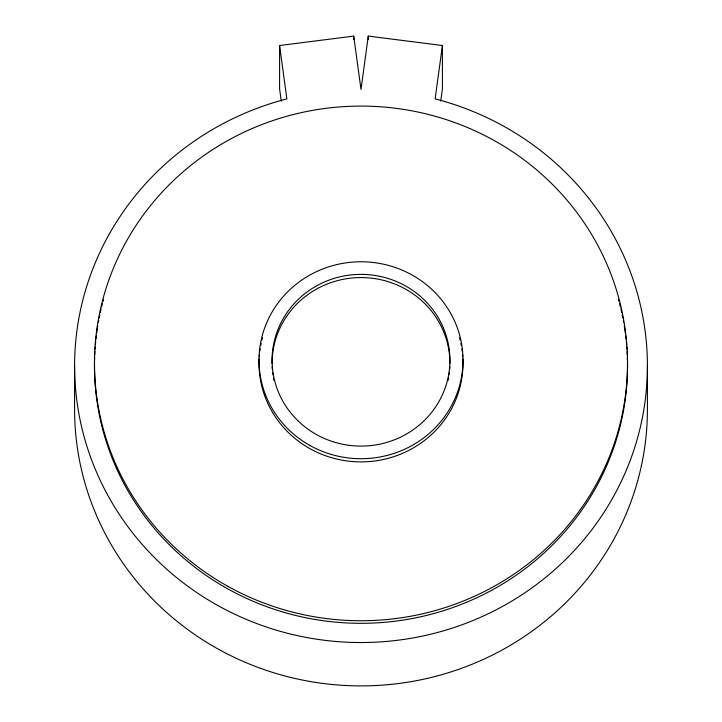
<?xml version="1.0" encoding="UTF-8"?>
<svg xmlns="http://www.w3.org/2000/svg" width="722" height="722" viewBox="0 0 722 722"><rect width="100%" height="100%" fill="white"/><g stroke="black" fill="none" stroke-linecap="round" stroke-linejoin="round"><path stroke-width="1.08" d="M440.736 101.125L442.405 88.896L442.405 45.522L368.274 36.1L361 89.456L353.726 36.1L279.594 45.522L279.594 88.896L281.264 101.125M442.405 45.522L435.131 98.878A286.417 276.535 0 0 1 595.623 524.605A286.417 276.535 0 0 1 126.377 524.605A286.417 276.535 0 0 1 286.869 98.878L279.594 45.522M647.417 365.991L647.417 409.365A286.417 276.535 0 0 1 361 685.9A286.417 276.535 0 0 1 74.583 409.365L74.583 365.991M368.274 36.1L368.274 39.439M353.726 36.1L353.726 39.439M627.499 362.652A266.517 257.321 0 0 1 361 623.312A266.517 257.321 0 0 1 94.501 362.652M94.546 360.422A266.517 257.321 0 0 1 94.636 357.074M94.726 354.836A266.517 257.321 0 0 1 94.907 351.479M95.042 349.231A266.517 257.321 0 0 1 95.205 346.993M95.394 344.746A266.517 257.321 0 0 1 95.701 341.38M95.936 339.132A266.517 257.321 0 0 1 96.324 335.766M96.613 333.528A266.517 257.321 0 0 1 97.768 325.703M98.336 322.364A266.517 257.321 0 0 1 98.743 320.144M99.167 317.924A266.517 257.321 0 0 1 99.844 314.621M100.322 312.418A266.517 257.321 0 0 1 101.071 309.133M101.585 306.958A266.517 257.321 0 0 1 102.407 303.7M102.975 301.543A266.517 257.321 0 0 1 103.562 299.395M618.438 299.395A266.517 257.321 0 0 1 619.025 301.543M619.593 303.7A266.517 257.321 0 0 1 620.415 306.958M620.929 309.133A266.517 257.321 0 0 1 621.678 312.418M622.156 314.621A266.517 257.321 0 0 1 622.833 317.924M623.257 320.144A266.517 257.321 0 0 1 623.664 322.364M624.232 325.703A266.517 257.321 0 0 1 625.387 333.528M625.676 335.766A266.517 257.321 0 0 1 626.064 339.132M626.299 341.38A266.517 257.321 0 0 1 626.606 344.746M626.795 346.993A266.517 257.321 0 0 1 626.958 349.231M627.093 351.479A266.517 257.321 0 0 1 627.274 354.836M627.364 357.074A266.517 257.321 0 0 1 627.454 360.422M449.86 366.767A88.923 85.855 0 0 1 449.734 369.005M449.436 372.381A88.923 85.855 0 0 1 449.165 374.619M448.633 377.976A88.923 85.855 0 0 1 448.209 380.187M273.791 380.187A88.923 85.855 0 0 1 273.367 377.976M272.835 374.619A88.923 85.855 0 0 1 272.564 372.381M272.266 369.005A88.923 85.855 0 0 1 272.14 366.767M272.077 363.419A88.923 85.855 0 0 1 361 277.564A88.923 85.855 0 0 1 449.923 363.419M462.883 358.96A101.992 98.472 0 0 1 361 461.881A101.992 98.472 0 0 1 259.117 358.96M259.243 356.722A101.992 98.472 0 0 1 259.433 354.484M259.812 351.127A101.992 98.472 0 0 1 260.128 348.888M260.705 345.558A101.992 98.472 0 0 1 261.147 343.356M261.915 340.08A101.992 98.472 0 0 1 262.483 337.932M459.517 337.932A101.992 98.472 0 0 1 460.085 340.08M460.853 343.356A101.992 98.472 0 0 1 461.295 345.558M461.872 348.888A101.992 98.472 0 0 1 462.188 351.127M462.567 354.484A101.992 98.472 0 0 1 462.757 356.722M298.123 420.953A88.923 85.855 0 0 0 446.891 382.461A88.923 85.855 0 0 0 337.986 277.311A88.923 85.855 0 0 0 298.123 420.953M227.737 586.264A266.517 257.321 0 0 0 627.517 363.419A266.517 257.321 0 0 0 227.737 140.573A266.517 257.321 0 0 0 227.737 586.264M310.009 445.519A101.992 98.472 0 0 0 462.992 360.242A101.992 98.472 0 0 0 310.009 274.965A101.992 98.472 0 0 0 310.009 445.519"/></g></svg>
